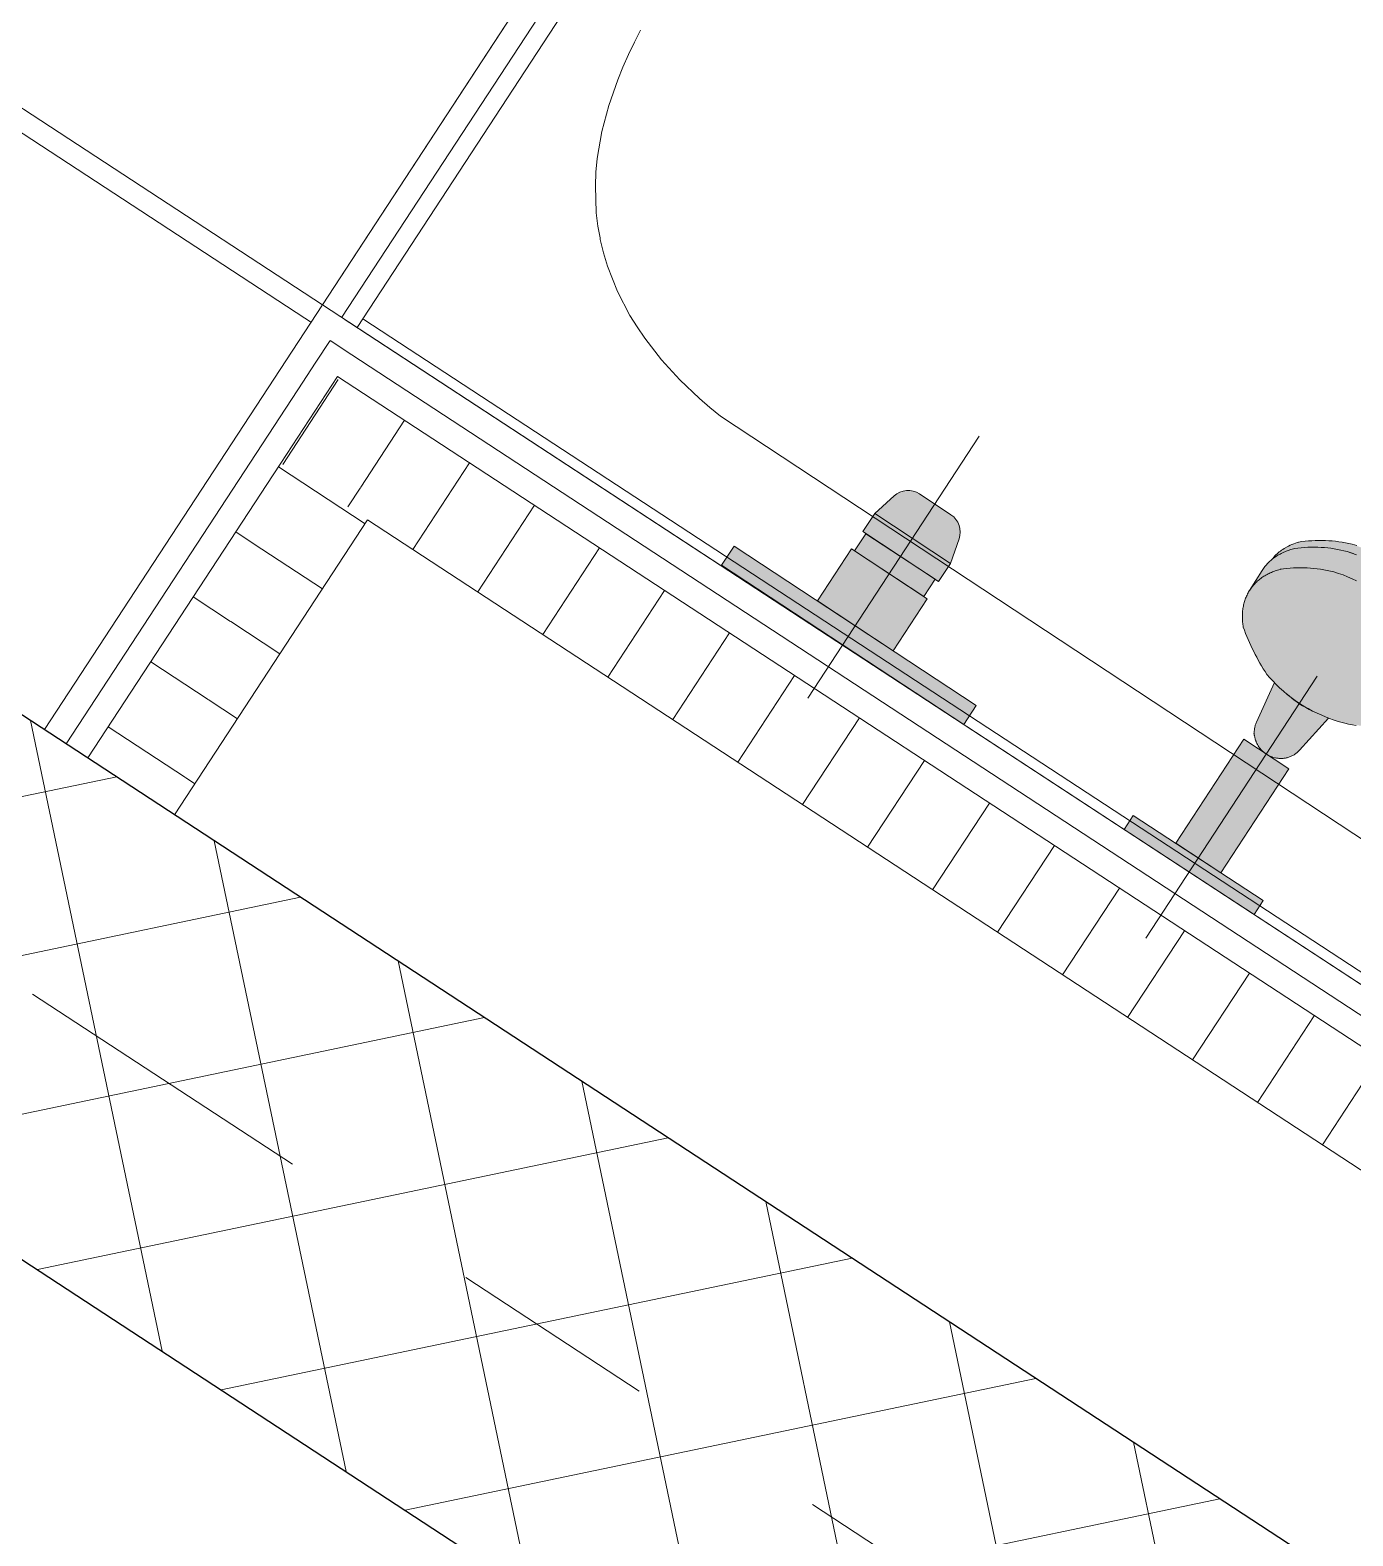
# Model space of a CAD drawing. Header units: metres. Extents: x 2696278.3 to 2696314, y 1245153.2 to 1245192.4.
# Drawn here: x 2696290.465 to 2696291.104, y 1245173.916 to 1245174.643 of the extents above; entities that cross this region are included whole.
import ezdxf

# ---------------------------------------------------------------- set-up
doc = ezdxf.new("R2010")
doc.units = ezdxf.units.M
doc.set_wipeout_variables(frame=1)
for name, pattern in [('000_hbf_Strichpunkt 3_1_1mm Achsen', [0.25, 0.15, -0.05, 0, -0.05]), ('Strichpunkt 3_1_1mm Achsen', [5, 3, -1, 0, -1]), ('Wipeout_Contour', [10000, 0, -10000])]:
    doc.linetypes.add(name, pattern=pattern)
for name, color, linetype in [('0_C22_Innenwandkonstruktion.3D', 7, 'Continuous'), ('0_C22_Innenwandkonstruktion.3D Bauteilschraffuren', 7, 'Continuous'), ('0_C22_Innenwandkonstruktion.3D Schichttrennlinien', 7, 'Continuous'), ('0_E33_Sonnenschutz.3D', 7, 'Continuous'), ('0_G11_Feststehende Trennwand.3D', 7, 'Continuous'), ('0_G11_Feststehende Trennwand.3D Bauteilschraffuren', 7, 'Continuous'), ('0_G20_Bodenbelag.3D', 7, 'Continuous'), ('1_M01_Achsen.V', 7, 'Continuous'), ('1_R01_Raumstempel.V Kontur', 7, 'Continuous')]:
    doc.layers.add(name, color=color, linetype=linetype)
pattern_1 = [(146.8, (2696295.289407, 1245171.756836), (0.02053362, 0.03137866), [])]
pattern_2 = [(56.8, (2696295.289407, 1245171.756836), (-0.03137866, 0.02053362), [])]

msp = doc.modelspace()

# ---------------------------------------------------------------- hatches: boundary and pattern name
at = {"linetype": 'Continuous', "lineweight": 13}
for points in [[(2696290.89473, 1245174.41883), (2696290.90992, 1245174.40882, -0.343514), (2696290.91386, 1245174.39718), (2696290.9097, 1245174.38524), (2696290.87315, 1245174.40933), (2696290.88248, 1245174.41786, -0.343514)], [(2696290.90398, 1245174.37656), (2696290.86743, 1245174.40065), (2696290.87315, 1245174.40933), (2696290.9097, 1245174.38524)], [(2696290.86341, 1245174.39132), (2696290.89681, 1245174.36931), (2696290.90231, 1245174.37766), (2696290.86891, 1245174.39967)], [(2696290.92215, 1245174.31668), (2696290.9161, 1245174.3075), (2696290.79918, 1245174.38454), (2696290.80524, 1245174.39372)], [(2696290.84542, 1245174.36724), (2696290.88197, 1245174.34316), (2696290.89848, 1245174.36821), (2696290.86193, 1245174.39229)], [(2696291.06217, 1245174.29329), (2696291.06018, 1245174.29489), (2696291.05879, 1245174.2965), (2696291.057, 1245174.29998), (2696291.05638, 1245174.3024), (2696291.05647, 1245174.30529), (2696291.05726, 1245174.30832), (2696291.06606, 1245174.32775), (2696291.06244, 1245174.33174), (2696291.05665, 1245174.34173), (2696291.0524, 1245174.35105), (2696291.05097, 1245174.35516), (2696291.05076, 1245174.36243), (2696291.05183, 1245174.36747), (2696291.05337, 1245174.37105), (2696291.06084, 1245174.38291), (2696291.0634, 1245174.3859), (2696291.06587, 1245174.38838), (2696291.07059, 1245174.3926), (2696291.07667, 1245174.39524), (2696291.08196, 1245174.39611), (2696291.09126, 1245174.39631), (2696291.09812, 1245174.39567), (2696291.1036, 1245174.39465), (2696291.11308, 1245174.39108), (2696291.11822, 1245174.38846), (2696291.1245, 1245174.38453), (2696291.13184, 1245174.3787), (2696291.13632, 1245174.37425), (2696291.141, 1245174.3686), (2696291.14404, 1245174.36398), (2696291.14793, 1245174.35568), (2696291.14953, 1245174.34942), (2696291.14977, 1245174.34198), (2696291.14863, 1245174.33672), (2696291.1472, 1245174.33348), (2696291.14591, 1245174.32996), (2696291.13806, 1245174.31791), (2696291.13343, 1245174.31277), (2696291.12901, 1245174.30993), (2696291.12312, 1245174.30773), (2696291.11644, 1245174.30666), (2696291.10851, 1245174.3068), (2696291.09958, 1245174.30831), (2696291.09219, 1245174.31065), (2696291.0776, 1245174.2945), (2696291.07341, 1245174.2919), (2696291.06828, 1245174.29121), (2696291.06293, 1245174.29283)], [(2696291.05632, 1245174.21585), (2696290.99356, 1245174.25692), (2696290.99794, 1245174.26361), (2696291.01844, 1245174.2502), (2696291.05129, 1245174.3004), (2696291.07305, 1245174.28617), (2696291.0402, 1245174.23596), (2696291.0607, 1245174.22255)]]:
    msp.add_hatch(color=255, dxfattribs=at).paths.add_polyline_path(points)
at = {"linetype": 'Continuous', "lineweight": 0}
msp.add_hatch(color=255, dxfattribs=at).paths.add_polyline_path([(2696291.05083, 1245174.36304), (2696291.05091, 1245174.3636), (2696291.051, 1245174.36418), (2696291.05111, 1245174.36474), (2696291.05122, 1245174.36529), (2696291.05136, 1245174.36584), (2696291.0515, 1245174.36639), (2696291.05166, 1245174.36693), (2696291.05183, 1245174.36747), (2696291.05201, 1245174.36801), (2696291.05221, 1245174.36854), (2696291.05242, 1245174.36905), (2696291.05264, 1245174.36956), (2696291.05287, 1245174.37006), (2696291.05311, 1245174.37056), (2696291.05337, 1245174.37105, 0.097309)])

# ---------------------------------------------------------------- linework, layer by layer
at = {"color": 7, "linetype": 'Continuous', "lineweight": 13}
for p, q in [((2696291.06843, 1245174.39083), (2696291.06788, 1245174.39037)), ((2696291.06898, 1245174.39127), (2696291.06843, 1245174.39083)), ((2696291.06955, 1245174.39169), (2696291.06898, 1245174.39127)), ((2696291.07013, 1245174.39209), (2696291.06955, 1245174.39169)), ((2696291.07057, 1245174.39068), (2696291.07, 1245174.39042)), ((2696291.07073, 1245174.39247), (2696291.07013, 1245174.39209)), ((2696291.07116, 1245174.39093), (2696291.07057, 1245174.39068)), ((2696291.07217, 1245174.39331), (2696291.07073, 1245174.39247)), ((2696291.07173, 1245174.39117), (2696291.07116, 1245174.39093)), ((2696291.07231, 1245174.39139), (2696291.07173, 1245174.39117)), ((2696291.07296, 1245174.39372), (2696291.07217, 1245174.39331)), ((2696291.0729, 1245174.39159), (2696291.07231, 1245174.39139)), ((2696291.07349, 1245174.39179), (2696291.0729, 1245174.39159)), ((2696291.07377, 1245174.3941), (2696291.07296, 1245174.39372)), ((2696291.07408, 1245174.39198), (2696291.07349, 1245174.39179)), ((2696291.07458, 1245174.39446), (2696291.07377, 1245174.3941)), ((2696291.07468, 1245174.39215), (2696291.07408, 1245174.39198)), ((2696291.07541, 1245174.39479), (2696291.07458, 1245174.39446)), ((2696291.07528, 1245174.39231), (2696291.07468, 1245174.39215)), ((2696291.07588, 1245174.39246), (2696291.07528, 1245174.39231)), ((2696291.07625, 1245174.3951), (2696291.07541, 1245174.39479)), ((2696291.07709, 1245174.39537), (2696291.07625, 1245174.3951)), ((2696291.07795, 1245174.39563), (2696291.07709, 1245174.39537)), ((2696291.10122, 1245174.39101), (2696291.10345, 1245174.39029)), ((2696291.10123, 1245174.39102), (2696291.10266, 1245174.39058)), ((2696291.1036, 1245174.39465), (2696291.10593, 1245174.39391)), ((2696291.06152, 1245174.38383), (2696291.06117, 1245174.38338)), ((2696291.06187, 1245174.38426), (2696291.06152, 1245174.38383)), ((2696291.06223, 1245174.38467), (2696291.06187, 1245174.38426)), ((2696291.06259, 1245174.38508), (2696291.06223, 1245174.38467)), ((2696291.06297, 1245174.38548), (2696291.06259, 1245174.38508)), ((2696291.0634, 1245174.3859), (2696291.06297, 1245174.38548)), ((2696291.06384, 1245174.38632), (2696291.0634, 1245174.3859)), ((2696291.06429, 1245174.38672), (2696291.06384, 1245174.38632)), ((2696291.06475, 1245174.38711), (2696291.06429, 1245174.38672)), ((2696291.06522, 1245174.38749), (2696291.06475, 1245174.38711)), ((2696291.06541, 1245174.38784), (2696291.06497, 1245174.38729)), ((2696291.0657, 1245174.38786), (2696291.06522, 1245174.38749)), ((2696291.06587, 1245174.38838), (2696291.06541, 1245174.38784)), ((2696291.06619, 1245174.38821), (2696291.0657, 1245174.38786)), ((2696291.06635, 1245174.3889), (2696291.06587, 1245174.38838)), ((2696291.06669, 1245174.38856), (2696291.06619, 1245174.38821)), ((2696291.06685, 1245174.38941), (2696291.06635, 1245174.3889)), ((2696291.06722, 1245174.3889), (2696291.06669, 1245174.38856)), ((2696291.06736, 1245174.3899), (2696291.06685, 1245174.38941)), ((2696291.06776, 1245174.38923), (2696291.06722, 1245174.3889)), ((2696291.06788, 1245174.39037), (2696291.06736, 1245174.3899)), ((2696291.06831, 1245174.38955), (2696291.06776, 1245174.38923)), ((2696291.06887, 1245174.38985), (2696291.06831, 1245174.38955)), ((2696291.06943, 1245174.39014), (2696291.06887, 1245174.38985)), ((2696291.07, 1245174.39042), (2696291.06943, 1245174.39014)), ((2696291.10266, 1245174.39058), (2696291.10409, 1245174.3901)), ((2696291.10345, 1245174.39029), (2696291.10566, 1245174.3895)), ((2696291.0602, 1245174.38196), (2696291.05406, 1245174.37222)), ((2696291.0574, 1245174.37629), (2696291.057, 1245174.3759)), ((2696291.05782, 1245174.37668), (2696291.0574, 1245174.37629)), ((2696291.05824, 1245174.37705), (2696291.05782, 1245174.37668)), ((2696291.05868, 1245174.37741), (2696291.05824, 1245174.37705)), ((2696291.05912, 1245174.37777), (2696291.05868, 1245174.37741)), ((2696291.05957, 1245174.37811), (2696291.05912, 1245174.37777)), ((2696291.06003, 1245174.37844), (2696291.05957, 1245174.37811)), ((2696291.06049, 1245174.37876), (2696291.06003, 1245174.37844)), ((2696291.06051, 1245174.38244), (2696291.0602, 1245174.38196)), ((2696291.06099, 1245174.37908), (2696291.06049, 1245174.37876)), ((2696291.06084, 1245174.38291), (2696291.06051, 1245174.38244)), ((2696291.06117, 1245174.38338), (2696291.06084, 1245174.38291)), ((2696291.06149, 1245174.37939), (2696291.06099, 1245174.37908)), ((2696291.062, 1245174.37969), (2696291.06149, 1245174.37939)), ((2696291.06252, 1245174.37998), (2696291.062, 1245174.37969)), ((2696291.06304, 1245174.38025), (2696291.06252, 1245174.37998)), ((2696291.06357, 1245174.38051), (2696291.06304, 1245174.38025)), ((2696291.0641, 1245174.38076), (2696291.06357, 1245174.38051)), ((2696291.06464, 1245174.381), (2696291.0641, 1245174.38076)), ((2696291.06523, 1245174.38125), (2696291.06464, 1245174.381)), ((2696291.06581, 1245174.38148), (2696291.06523, 1245174.38125)), ((2696291.06641, 1245174.3817), (2696291.06581, 1245174.38148)), ((2696291.067, 1245174.3819), (2696291.06641, 1245174.3817)), ((2696291.0676, 1245174.3821), (2696291.067, 1245174.3819)), ((2696291.06821, 1245174.38228), (2696291.0676, 1245174.3821)), ((2696291.06882, 1245174.38245), (2696291.06821, 1245174.38228)), ((2696291.06943, 1245174.38261), (2696291.06882, 1245174.38245)), ((2696291.09706, 1245174.38052), (2696291.09483, 1245174.38124)), ((2696291.09927, 1245174.37973), (2696291.09706, 1245174.38052)), ((2696291.10145, 1245174.37888), (2696291.09927, 1245174.37973)), ((2696291.10361, 1245174.37795), (2696291.10145, 1245174.37888)), ((2696291.10573, 1245174.37695), (2696291.10361, 1245174.37795)), ((2696291.05242, 1245174.36905), (2696291.05221, 1245174.36854)), ((2696291.05264, 1245174.36956), (2696291.05242, 1245174.36905)), ((2696291.05287, 1245174.37006), (2696291.05264, 1245174.36956)), ((2696291.05311, 1245174.37056), (2696291.05287, 1245174.37006)), ((2696291.05337, 1245174.37105), (2696291.05311, 1245174.37056)), ((2696291.05364, 1245174.37153), (2696291.05337, 1245174.37105)), ((2696291.05392, 1245174.372), (2696291.05364, 1245174.37153)), ((2696291.05422, 1245174.37247), (2696291.05392, 1245174.372)), ((2696291.05453, 1245174.37293), (2696291.05422, 1245174.37247)), ((2696291.05485, 1245174.37338), (2696291.05453, 1245174.37293)), ((2696291.05518, 1245174.37382), (2696291.05485, 1245174.37338)), ((2696291.05552, 1245174.37425), (2696291.05518, 1245174.37382)), ((2696291.05587, 1245174.37468), (2696291.05552, 1245174.37425)), ((2696291.05624, 1245174.37509), (2696291.05587, 1245174.37468)), ((2696291.05661, 1245174.3755), (2696291.05624, 1245174.37509)), ((2696291.057, 1245174.3759), (2696291.05661, 1245174.3755)), ((2696291.05071, 1245174.36184), (2696291.05067, 1245174.36125)), ((2696291.05076, 1245174.36243), (2696291.05071, 1245174.36184)), ((2696291.05083, 1245174.36301), (2696291.05076, 1245174.36243)), ((2696291.05091, 1245174.3636), (2696291.05083, 1245174.36301)), ((2696291.051, 1245174.36418), (2696291.05091, 1245174.3636)), ((2696291.05111, 1245174.36474), (2696291.051, 1245174.36418)), ((2696291.05122, 1245174.36529), (2696291.05111, 1245174.36474)), ((2696291.05136, 1245174.36584), (2696291.05122, 1245174.36529)), ((2696291.0515, 1245174.36639), (2696291.05136, 1245174.36584)), ((2696291.05166, 1245174.36693), (2696291.0515, 1245174.36639)), ((2696291.05183, 1245174.36747), (2696291.05166, 1245174.36693)), ((2696291.05201, 1245174.36801), (2696291.05183, 1245174.36747)), ((2696291.05221, 1245174.36854), (2696291.05201, 1245174.36801)), ((2696291.05064, 1245174.36066), (2696291.05063, 1245174.36006)), ((2696291.05063, 1245174.36006), (2696291.05063, 1245174.35947)), ((2696291.05063, 1245174.35947), (2696291.05064, 1245174.35886)), ((2696291.05067, 1245174.36125), (2696291.05064, 1245174.36066)), ((2696291.05064, 1245174.35886), (2696291.05066, 1245174.35824)), ((2696291.05066, 1245174.35824), (2696291.0507, 1245174.35762)), ((2696291.0507, 1245174.35762), (2696291.05075, 1245174.357)), ((2696291.05075, 1245174.357), (2696291.05081, 1245174.35639)), ((2696291.05081, 1245174.35639), (2696291.05089, 1245174.35578)), ((2696291.05089, 1245174.35578), (2696291.05097, 1245174.35516)), ((2696291.05097, 1245174.35516), (2696291.05107, 1245174.35455)), ((2696291.06606, 1245174.32775), (2696291.05742, 1245174.30868)), ((2696291.0639, 1245174.33006), (2696291.06244, 1245174.33174)), ((2696291.06541, 1245174.32842), (2696291.0639, 1245174.33006)), ((2696291.06698, 1245174.32683), (2696291.06541, 1245174.32842)), ((2696291.0686, 1245174.32529), (2696291.06698, 1245174.32683)), ((2696291.07041, 1245174.32365), (2696291.0686, 1245174.32529)), ((2696291.07227, 1245174.32206), (2696291.07041, 1245174.32365)), ((2696291.0722, 1245174.32213), (2696291.07333, 1245174.32116)), ((2696291.07418, 1245174.32054), (2696291.07227, 1245174.32206)), ((2696291.07333, 1245174.32116), (2696291.07448, 1245174.32022)), ((2696291.07613, 1245174.31908), (2696291.07418, 1245174.32054)), ((2696291.07448, 1245174.32022), (2696291.07566, 1245174.31932)), ((2696291.07566, 1245174.31932), (2696291.07686, 1245174.31845)), ((2696291.07814, 1245174.31769), (2696291.07613, 1245174.31908)), ((2696291.07686, 1245174.31845), (2696291.07809, 1245174.31761)), ((2696291.07809, 1245174.31761), (2696291.07966, 1245174.31663)), ((2696291.08022, 1245174.31641), (2696291.07814, 1245174.31769)), ((2696291.07966, 1245174.31663), (2696291.08126, 1245174.31571)), ((2696291.08234, 1245174.3152), (2696291.08022, 1245174.31641)), ((2696291.08126, 1245174.31571), (2696291.08289, 1245174.31484)), ((2696291.0845, 1245174.31406), (2696291.08234, 1245174.3152)), ((2696291.08289, 1245174.31484), (2696291.08456, 1245174.31403)), ((2696291.0867, 1245174.31299), (2696291.0845, 1245174.31406)), ((2696291.08893, 1245174.31199), (2696291.0867, 1245174.31299)), ((2696291.09076, 1245174.31122), (2696291.08893, 1245174.31199)), ((2696291.09261, 1245174.31049), (2696291.09076, 1245174.31122)), ((2696291.05623, 1245174.30334), (2696291.05627, 1245174.30373)), ((2696291.05627, 1245174.30373), (2696291.05633, 1245174.30412)), ((2696291.05633, 1245174.30412), (2696291.05639, 1245174.30451)), ((2696291.05639, 1245174.30451), (2696291.05642, 1245174.3049)), ((2696291.05642, 1245174.3049), (2696291.05647, 1245174.30529)), ((2696291.05647, 1245174.30529), (2696291.05652, 1245174.30568)), ((2696291.05652, 1245174.30568), (2696291.05659, 1245174.30607)), ((2696291.05659, 1245174.30607), (2696291.05667, 1245174.30645)), ((2696291.05667, 1245174.30645), (2696291.05676, 1245174.30683)), ((2696291.05676, 1245174.30683), (2696291.05687, 1245174.30721)), ((2696291.05687, 1245174.30721), (2696291.05699, 1245174.30758)), ((2696291.05699, 1245174.30758), (2696291.05712, 1245174.30795)), ((2696291.05712, 1245174.30795), (2696291.05726, 1245174.30832)), ((2696291.05726, 1245174.30832), (2696291.05742, 1245174.30868)), ((2696291.05742, 1245174.30868), (2696291.05754, 1245174.30893)), ((2696291.05754, 1245174.30893), (2696291.05767, 1245174.30919)), ((2696291.07818, 1245174.29509), (2696291.09219, 1245174.31065)), ((2696291.09448, 1245174.30982), (2696291.09261, 1245174.31049)), ((2696291.09636, 1245174.30921), (2696291.09448, 1245174.30982)), ((2696291.0982, 1245174.30867), (2696291.09636, 1245174.30921)), ((2696291.10005, 1245174.30819), (2696291.0982, 1245174.30867)), ((2696291.10191, 1245174.30777), (2696291.10005, 1245174.30819)), ((2696291.10378, 1245174.30741), (2696291.10191, 1245174.30777)), ((2696291.10552, 1245174.30713), (2696291.10378, 1245174.30741)), ((2696291.05129, 1245174.3004), (2696291.07305, 1245174.28617)), ((2696291.05624, 1245174.30318), (2696291.05623, 1245174.30334)), ((2696291.05626, 1245174.30302), (2696291.05624, 1245174.30318)), ((2696291.05628, 1245174.30286), (2696291.05626, 1245174.30302)), ((2696291.05631, 1245174.30271), (2696291.05628, 1245174.30286)), ((2696291.05634, 1245174.30255), (2696291.05631, 1245174.30271)), ((2696291.05638, 1245174.3024), (2696291.05634, 1245174.30255)), ((2696291.05642, 1245174.30224), (2696291.05638, 1245174.3024)), ((2696291.05647, 1245174.30209), (2696291.05642, 1245174.30224)), ((2696291.05652, 1245174.30194), (2696291.05647, 1245174.30209)), ((2696291.05659, 1245174.30154), (2696291.05652, 1245174.30194)), ((2696291.05667, 1245174.30115), (2696291.05659, 1245174.30154)), ((2696291.05677, 1245174.30076), (2696291.05667, 1245174.30115)), ((2696291.05687, 1245174.30037), (2696291.05677, 1245174.30076)), ((2696291.057, 1245174.29998), (2696291.05687, 1245174.30037)), ((2696291.05707, 1245174.29976), (2696291.057, 1245174.29998)), ((2696291.05715, 1245174.29953), (2696291.05707, 1245174.29976)), ((2696291.05723, 1245174.29932), (2696291.05715, 1245174.29953)), ((2696291.05733, 1245174.2991), (2696291.05723, 1245174.29932)), ((2696291.0575, 1245174.29871), (2696291.05733, 1245174.2991)), ((2696291.05768, 1245174.29832), (2696291.0575, 1245174.29871)), ((2696291.05788, 1245174.29794), (2696291.05768, 1245174.29832)), ((2696291.05809, 1245174.29757), (2696291.05788, 1245174.29794)), ((2696291.05831, 1245174.29721), (2696291.05809, 1245174.29757)), ((2696291.05854, 1245174.29685), (2696291.05831, 1245174.29721)), ((2696291.05879, 1245174.2965), (2696291.05854, 1245174.29685)), ((2696291.05904, 1245174.29616), (2696291.05879, 1245174.2965)), ((2696291.05931, 1245174.29583), (2696291.05904, 1245174.29616)), ((2696291.05959, 1245174.29551), (2696291.05931, 1245174.29583)), ((2696291.05988, 1245174.29519), (2696291.05959, 1245174.29551)), ((2696291.06018, 1245174.29489), (2696291.05988, 1245174.29519)), ((2696291.06049, 1245174.29459), (2696291.06018, 1245174.29489)), ((2696291.06081, 1245174.29431), (2696291.06049, 1245174.29459)), ((2696291.06114, 1245174.29404), (2696291.06081, 1245174.29431)), ((2696291.06147, 1245174.29378), (2696291.06114, 1245174.29404)), ((2696291.06182, 1245174.29353), (2696291.06147, 1245174.29378)), ((2696291.06217, 1245174.29329), (2696291.06182, 1245174.29353)), ((2696291.06255, 1245174.29305), (2696291.06217, 1245174.29329)), ((2696291.06293, 1245174.29283), (2696291.06255, 1245174.29305)), ((2696291.06331, 1245174.29261), (2696291.06293, 1245174.29283)), ((2696291.06371, 1245174.29242), (2696291.06331, 1245174.29261)), ((2696291.06411, 1245174.29223), (2696291.06371, 1245174.29242)), ((2696291.06452, 1245174.29207), (2696291.06411, 1245174.29223)), ((2696291.06493, 1245174.29191), (2696291.06452, 1245174.29207)), ((2696291.06535, 1245174.29177), (2696291.06493, 1245174.29191)), ((2696291.06577, 1245174.29165), (2696291.06535, 1245174.29177)), ((2696291.0662, 1245174.29153), (2696291.06577, 1245174.29165)), ((2696291.06661, 1245174.29144), (2696291.0662, 1245174.29153)), ((2696291.06703, 1245174.29136), (2696291.06661, 1245174.29144)), ((2696291.06744, 1245174.2913), (2696291.06703, 1245174.29136)), ((2696291.06786, 1245174.29125), (2696291.06744, 1245174.2913)), ((2696291.06828, 1245174.29121), (2696291.06786, 1245174.29125)), ((2696291.06828, 1245174.29121), (2696291.0688, 1245174.29118)), ((2696291.0688, 1245174.29118), (2696291.06932, 1245174.29118)), ((2696291.06932, 1245174.29118), (2696291.06983, 1245174.29118)), ((2696291.06983, 1245174.29118), (2696291.07024, 1245174.29121)), ((2696291.07024, 1245174.29121), (2696291.07064, 1245174.29125)), ((2696291.07064, 1245174.29125), (2696291.07104, 1245174.2913)), ((2696291.07104, 1245174.2913), (2696291.07144, 1245174.29137)), ((2696291.07144, 1245174.29137), (2696291.07184, 1245174.29145)), ((2696291.07184, 1245174.29145), (2696291.07223, 1245174.29154)), ((2696291.07223, 1245174.29154), (2696291.07263, 1245174.29164)), ((2696291.07263, 1245174.29164), (2696291.07302, 1245174.29176)), ((2696291.07302, 1245174.29176), (2696291.07341, 1245174.2919)), ((2696291.07341, 1245174.2919), (2696291.0738, 1245174.29204)), ((2696291.0738, 1245174.29204), (2696291.07418, 1245174.29221)), ((2696291.07418, 1245174.29221), (2696291.07456, 1245174.29238)), ((2696291.07456, 1245174.29238), (2696291.07493, 1245174.29257)), ((2696291.07493, 1245174.29257), (2696291.07529, 1245174.29277)), ((2696291.07529, 1245174.29277), (2696291.07564, 1245174.29298)), ((2696291.07564, 1245174.29298), (2696291.07599, 1245174.2932)), ((2696291.07599, 1245174.2932), (2696291.07633, 1245174.29344)), ((2696291.07633, 1245174.29344), (2696291.07666, 1245174.29369)), ((2696291.07666, 1245174.29369), (2696291.07699, 1245174.29395)), ((2696291.07699, 1245174.29395), (2696291.0773, 1245174.29422)), ((2696291.0773, 1245174.29422), (2696291.0776, 1245174.2945)), ((2696291.0776, 1245174.2945), (2696291.0779, 1245174.29479)), ((2696291.0779, 1245174.29479), (2696291.07818, 1245174.29509))]:
    msp.add_line(p, q, dxfattribs=at)
at = {"layer": '0_E33_Sonnenschutz.3D', "color": 7, "linetype": 'Continuous', "lineweight": 13}
for p, q in [((2696290.61472, 1245174.52264), (2696291.53462, 1245175.92839)), ((2696290.75708, 1245174.63687), (2696290.76012, 1245174.64273)), ((2696290.76011, 1245174.64274), (2696290.7601, 1245174.64274)), ((2696290.76012, 1245174.64273), (2696290.76011, 1245174.64274)), ((2696290.75152, 1245174.62488), (2696290.75421, 1245174.63092)), ((2696290.75421, 1245174.63092), (2696290.75708, 1245174.63687)), ((2696290.74904, 1245174.61879), (2696290.75152, 1245174.62488)), ((2696290.74474, 1245174.60641), (2696290.74904, 1245174.61879)), ((2696290.74142, 1245174.59377), (2696290.74474, 1245174.60641)), ((2696290.7392, 1245174.58082), (2696290.74142, 1245174.59377)), ((2696290.73855, 1245174.57422), (2696290.7392, 1245174.58082)), ((2696290.73825, 1245174.56764), (2696290.73855, 1245174.57422)), ((2696290.73871, 1245174.55457), (2696290.73825, 1245174.56764)), ((2696290.73949, 1245174.54807), (2696290.73871, 1245174.55457)), ((2696290.74002, 1245174.54483), (2696290.73949, 1245174.54807)), ((2696290.74033, 1245174.54322), (2696290.74002, 1245174.54483)), ((2696290.74049, 1245174.54241), (2696290.74033, 1245174.54322)), ((2696290.74065, 1245174.54161), (2696290.74049, 1245174.54241)), ((2696290.74218, 1245174.53517), (2696290.74065, 1245174.54161)), ((2696290.74407, 1245174.52883), (2696290.74218, 1245174.53517)), ((2696290.74887, 1245174.51664), (2696290.74407, 1245174.52883)), ((2696290.75493, 1245174.50504), (2696290.74887, 1245174.51664)), ((2696290.75839, 1245174.49944), (2696290.75493, 1245174.50504)), ((2696290.76213, 1245174.49399), (2696290.75839, 1245174.49944)), ((2696290.77024, 1245174.48363), (2696290.76213, 1245174.49399)), ((2696290.77909, 1245174.47396), (2696290.77024, 1245174.48363)), ((2696290.78859, 1245174.4649), (2696290.77909, 1245174.47396)), ((2696290.79355, 1245174.46058), (2696290.78859, 1245174.4649)), ((2696290.79865, 1245174.45639), (2696290.79355, 1245174.46058)), ((2696290.79864, 1245174.45637), (2696290.79865, 1245174.45638)), ((2696290.79865, 1245174.45639), (2696291.31592, 1245174.11526)), ((2696290.79865, 1245174.45638), (2696290.79865, 1245174.45638))]:
    msp.add_line(p, q, dxfattribs=at)
at = {"layer": '0_G20_Bodenbelag.3D', "color": 255, "linetype": 'Wipeout_Contour', "lineweight": 18, "flags": 128}
msp.add_lwpolyline([(2696289.50531, 1245177.27427), (2696288.56904, 1245175.84348), (2696291.45169, 1245173.95713), (2696292.38797, 1245175.38791), (2696290.37555, 1245176.7048), (2696289.58899, 1245177.21951)], close=True, dxfattribs=at)
at = {"layer": '1_R01_Raumstempel.V Kontur', "color": 21, "linetype": 'Continuous', "lineweight": 0, "true_color": 0xffa8a8, "flags": 128}
msp.add_lwpolyline([(2696289.50523, 1245177.27414), (2696288.5635, 1245175.83503), (2696291.44616, 1245173.94868), (2696292.38796, 1245175.38791), (2696290.18228, 1245176.83127), (2696290.18219, 1245176.83114)], close=True, dxfattribs=at)

# ---------------------------------------------------------------- next in the draw order: wipeouts: each hides what was drawn before it
at = {"color": 254, "linetype": 'Wipeout_Contour', "lineweight": 0, "ltscale": 15.810037}
msp.add_wipeout([(2696290.49327, 1245174.29139), (2696290.5351, 1245174.26401), (2696290.5827, 1245174.42806)], dxfattribs=at).dxf.layer = '0_C22_Innenwandkonstruktion.3D Bauteilschraffuren'

# ---------------------------------------------------------------- next in the draw order: hatches: boundary and pattern name
at = {"layer": '0_C22_Innenwandkonstruktion.3D Bauteilschraffuren', "linetype": 'Continuous', "lineweight": 0, "true_color": 0x000000}
h = msp.add_hatch(dxfattribs=at)
h.set_pattern_fill('DÄMMSTOFF__ALLGEMEIN_VER_31', color=18, angle=-33.2, style=0, pattern_type=2)
h.set_pattern_definition(pattern_1)
h.paths.add_polyline_path([(2696290.49327, 1245174.29139), (2696290.5351, 1245174.26401), (2696290.5827, 1245174.42806)])

# ---------------------------------------------------------------- next in the draw order: wipeouts: each hides what was drawn before it
at = {"color": 254, "linetype": 'Wipeout_Contour', "lineweight": 0, "ltscale": 21.785125}
msp.add_wipeout([(2696290.48281, 1245174.29823), (2696290.49327, 1245174.29139), (2696290.5827, 1245174.42806), (2696290.5946, 1245174.46907)], dxfattribs=at).dxf.layer = '0_C22_Innenwandkonstruktion.3D Bauteilschraffuren'

# ---------------------------------------------------------------- next in the draw order: wipeouts: each hides what was drawn before it
at = {"color": 254, "linetype": 'Wipeout_Contour', "lineweight": 0, "ltscale": 21.828798}
msp.add_wipeout([(2696290.47235, 1245174.30508), (2696290.48281, 1245174.29823), (2696290.5946, 1245174.46907), (2696290.6065, 1245174.51008)], dxfattribs=at).dxf.layer = '0_C22_Innenwandkonstruktion.3D Bauteilschraffuren'

# ---------------------------------------------------------------- next in the draw order: linework, layer by layer
at = {"layer": '0_C22_Innenwandkonstruktion.3D', "color": 7, "linetype": 'Continuous', "lineweight": 13, "flags": 128}
for points in [[(2696288.43483, 1245175.63839), (2696290.47235, 1245174.30508)], [(2696290.48281, 1245174.29823), (2696290.47235, 1245174.30508)], [(2696290.49327, 1245174.29139), (2696290.48281, 1245174.29823)]]:
    msp.add_lwpolyline(points, dxfattribs=at)

# ---------------------------------------------------------------- next in the draw order: wipeouts: each hides what was drawn before it
at = {"color": 254, "linetype": 'Wipeout_Contour', "lineweight": 0, "ltscale": 16.808171}
msp.add_wipeout([(2696290.60291, 1245174.49761), (2696290.59465, 1245174.46914), (2696290.61017, 1245174.49286)], dxfattribs=at).dxf.layer = '0_C22_Innenwandkonstruktion.3D Bauteilschraffuren'

# ---------------------------------------------------------------- next in the draw order: wipeouts: each hides what was drawn before it
at = {"color": 254, "linetype": 'Wipeout_Contour', "lineweight": 0, "ltscale": 16.178271}
msp.add_wipeout([(2696290.60656, 1245174.51017), (2696290.60291, 1245174.49761), (2696290.61017, 1245174.49286)], dxfattribs=at).dxf.layer = '0_C22_Innenwandkonstruktion.3D Bauteilschraffuren'
at = {"color": 254, "linetype": 'Wipeout_Contour', "lineweight": 0, "ltscale": 21.690524}
msp.add_wipeout([(2696290.60333, 1245174.4824), (2696290.59465, 1245174.46914), (2696290.58274, 1245174.42811), (2696290.61379, 1245174.47556)], dxfattribs=at).dxf.layer = '0_C22_Innenwandkonstruktion.3D Bauteilschraffuren'

# ---------------------------------------------------------------- next in the draw order: linework, layer by layer
at = {"layer": '0_C22_Innenwandkonstruktion.3D', "color": 7, "linetype": 'Continuous', "lineweight": 13, "flags": 128}
msp.add_lwpolyline([(2696290.6065, 1245174.51008), (2696288.56898, 1245175.8434)], dxfattribs=at)
at = {"layer": '0_C22_Innenwandkonstruktion.3D Schichttrennlinien', "color": 7, "linetype": 'Continuous', "lineweight": 5}
for p, q in [((2696290.61017, 1245174.49286), (2696290.60333, 1245174.4824)), ((2696290.60333, 1245174.4824), (2696290.59465, 1245174.46914))]:
    msp.add_line(p, q, dxfattribs=at)
at = {"layer": '0_E33_Sonnenschutz.3D', "color": 7, "linetype": 'Continuous', "lineweight": 13}
msp.add_ellipse((2696290.62309, 1245174.51716), major_axis=(0.00838, -0.00548), ratio=0.999588, start_param=3.141593, end_param=4.712389, dxfattribs=at)

# ---------------------------------------------------------------- next in the draw order: wipeouts: each hides what was drawn before it
at = {"color": 254, "linetype": 'Wipeout_Contour', "lineweight": 0, "ltscale": 21.568426}
msp.add_wipeout([(2696290.58641, 1245174.43372), (2696290.58274, 1245174.42811), (2696290.5351, 1245174.26401), (2696290.62825, 1245174.40634)], dxfattribs=at).dxf.layer = '0_C22_Innenwandkonstruktion.3D Bauteilschraffuren'

# ---------------------------------------------------------------- next in the draw order: hatches: boundary and pattern name
at = {"layer": '0_C22_Innenwandkonstruktion.3D Bauteilschraffuren', "linetype": 'Continuous', "lineweight": 0, "true_color": 0x000000}
h = msp.add_hatch(dxfattribs=at)
h.set_pattern_fill('DÄMMSTOFF__ALLGEMEIN_VER_31', color=18, angle=-33.2, style=0, pattern_type=2)
h.set_pattern_definition(pattern_1)
h.paths.add_polyline_path([(2696290.58641, 1245174.43372), (2696290.58274, 1245174.42811), (2696290.5351, 1245174.26401), (2696290.62825, 1245174.40634)])

# ---------------------------------------------------------------- next in the draw order: linework, layer by layer
at = {"layer": '0_C22_Innenwandkonstruktion.3D', "color": 7, "linetype": 'Continuous', "lineweight": 13}
msp.add_line((2696290.47235, 1245174.30508), (2696290.6065, 1245174.51008), dxfattribs=at)
msp.add_line((2696290.47235, 1245174.30508), (2696290.6065, 1245174.51008), dxfattribs=at)
at = {"layer": '0_C22_Innenwandkonstruktion.3D', "color": 7, "linetype": 'Continuous', "lineweight": 13, "flags": 128}
msp.add_lwpolyline([(2696290.60656, 1245174.51017), (2696291.45169, 1245173.95713), (2696292.38797, 1245175.38791), (2696291.54283, 1245175.94095)], close=True, dxfattribs=at)
for points in [[(2696290.5351, 1245174.26401), (2696290.62825, 1245174.40634)], [(2696290.5351, 1245174.26401), (2696290.49327, 1245174.29139)]]:
    msp.add_lwpolyline(points, dxfattribs=at)
at = {"layer": '0_C22_Innenwandkonstruktion.3D Schichttrennlinien', "color": 7, "linetype": 'Continuous', "lineweight": 5}
for p, q in [((2696290.61379, 1245174.47556), (2696290.58641, 1245174.43372)), ((2696290.48281, 1245174.29823), (2696290.5946, 1245174.46907)), ((2696290.49327, 1245174.29139), (2696290.5827, 1245174.42806)), ((2696290.58641, 1245174.43372), (2696290.58274, 1245174.42811))]:
    msp.add_line(p, q, dxfattribs=at)
at = {"layer": '0_E33_Sonnenschutz.3D', "color": 7, "linetype": 'Continuous', "lineweight": 13}
msp.add_line((2696291.43763, 1245173.97218), (2696290.61761, 1245174.50879), dxfattribs=at)

# ---------------------------------------------------------------- next in the draw order: wipeouts: each hides what was drawn before it
at = {"color": 254, "linetype": 'Wipeout_Contour', "lineweight": 0, "ltscale": 18.735517}
msp.add_wipeout([(2696290.34706, 1245171.11852), (2696293.1013, 1245175.32745), (2696292.89211, 1245175.46434), (2696290.13786, 1245171.25541)], dxfattribs=at).dxf.layer = '0_C22_Innenwandkonstruktion.3D Bauteilschraffuren'

# ---------------------------------------------------------------- next in the draw order: wipeouts: each hides what was drawn before it
at = {"color": 254, "linetype": 'Wipeout_Contour', "lineweight": 0, "ltscale": 23.957516}
msp.add_wipeout([(2696291.63545, 1245173.54396), (2696288.43483, 1245175.63839), (2696288.31436, 1245175.4543), (2696291.51499, 1245173.35988)], dxfattribs=at).dxf.layer = '0_C22_Innenwandkonstruktion.3D Bauteilschraffuren'

# ---------------------------------------------------------------- next in the draw order: hatches: boundary and pattern name
at = {"layer": '0_C22_Innenwandkonstruktion.3D Bauteilschraffuren', "linetype": 'Continuous', "lineweight": 0, "true_color": 0x000000}
h = msp.add_hatch(dxfattribs=at)
h.set_pattern_fill('BETON_0001', color=18, angle=-33.2, style=0, pattern_type=2)
h.set_pattern_definition([(191.8, (2696295.28941, 1245171.756836), (-0.0153372, 0.07341505), []), (281.8, (2696295.28941, 1245171.756836), (0.07341505, 0.0153372), [])])
h.paths.add_polyline_path([(2696291.63545, 1245173.54396), (2696288.43483, 1245175.63839), (2696288.31436, 1245175.4543), (2696291.51499, 1245173.35988)])

# ---------------------------------------------------------------- next in the draw order: linework, layer by layer
at = {"layer": '0_C22_Innenwandkonstruktion.3D', "color": 7, "linetype": 'Continuous', "lineweight": 25, "flags": 128}
for points in [[(2696291.63545, 1245173.54396), (2696288.43483, 1245175.63839)], [(2696288.31436, 1245175.4543), (2696291.51499, 1245173.35988)]]:
    msp.add_lwpolyline(points, dxfattribs=at)

# ---------------------------------------------------------------- next in the draw order: wipeouts: each hides what was drawn before it
at = {"color": 254, "linetype": 'Wipeout_Contour', "lineweight": 0, "ltscale": 16.178271}
msp.add_wipeout([(2696290.60656, 1245174.51017), (2696290.60291, 1245174.49761), (2696290.61017, 1245174.49286)], dxfattribs=at).dxf.layer = '0_C22_Innenwandkonstruktion.3D Bauteilschraffuren'

# ---------------------------------------------------------------- next in the draw order: wipeouts: each hides what was drawn before it
at = {"color": 254, "linetype": 'Wipeout_Contour', "lineweight": 0, "ltscale": 15.845204}
msp.add_wipeout([(2696290.61017, 1245174.49286), (2696290.60333, 1245174.4824), (2696290.61379, 1245174.47556)], dxfattribs=at).dxf.layer = '0_C22_Innenwandkonstruktion.3D Bauteilschraffuren'

# ---------------------------------------------------------------- next in the draw order: wipeouts: each hides what was drawn before it
at = {"color": 254, "linetype": 'Wipeout_Contour', "lineweight": 0, "ltscale": 16.811974}
msp.add_wipeout([(2696290.61702, 1245174.50332), (2696290.60656, 1245174.51017), (2696290.61017, 1245174.49286)], dxfattribs=at).dxf.layer = '0_C22_Innenwandkonstruktion.3D Bauteilschraffuren'
at = {"color": 254, "linetype": 'Wipeout_Contour', "lineweight": 0, "ltscale": 15.777324}
msp.add_wipeout([(2696290.61379, 1245174.47556), (2696290.58641, 1245174.43372), (2696290.62825, 1245174.40634)], dxfattribs=at).dxf.layer = '0_C22_Innenwandkonstruktion.3D Bauteilschraffuren'

# ---------------------------------------------------------------- next in the draw order: hatches: boundary and pattern name
at = {"layer": '0_C22_Innenwandkonstruktion.3D Bauteilschraffuren', "linetype": 'Continuous', "lineweight": 0, "true_color": 0x000000}
h = msp.add_hatch(dxfattribs=at)
h.set_pattern_fill('DÄMMSTOFF__ALLGEMEIN_VER_31', color=18, angle=-33.2, style=0, pattern_type=2)
h.set_pattern_definition(pattern_2)
h.paths.add_polyline_path([(2696290.61379, 1245174.47556), (2696290.58641, 1245174.43372), (2696290.62825, 1245174.40634)])

# ---------------------------------------------------------------- next in the draw order: wipeouts: each hides what was drawn before it
at = {"color": 254, "linetype": 'Wipeout_Contour', "lineweight": 0, "ltscale": 19.780587}
msp.add_wipeout([(2696290.61702, 1245174.50332), (2696290.61017, 1245174.49286), (2696291.44484, 1245173.94667), (2696291.45169, 1245173.95713)], dxfattribs=at).dxf.layer = '0_C22_Innenwandkonstruktion.3D Bauteilschraffuren'

# ---------------------------------------------------------------- next in the draw order: wipeouts: each hides what was drawn before it
at = {"color": 254, "linetype": 'Wipeout_Contour', "lineweight": 0, "ltscale": 16.775144}
msp.add_wipeout([(2696290.62063, 1245174.48602), (2696290.61017, 1245174.49286), (2696290.61379, 1245174.47556)], dxfattribs=at).dxf.layer = '0_C22_Innenwandkonstruktion.3D Bauteilschraffuren'

# ---------------------------------------------------------------- next in the draw order: wipeouts: each hides what was drawn before it
at = {"color": 254, "linetype": 'Wipeout_Contour', "lineweight": 0, "ltscale": 19.758102}
msp.add_wipeout([(2696290.62063, 1245174.48602), (2696290.61379, 1245174.47556), (2696291.438, 1245173.93621), (2696291.44484, 1245173.94667)], dxfattribs=at).dxf.layer = '0_C22_Innenwandkonstruktion.3D Bauteilschraffuren'

# ---------------------------------------------------------------- next in the draw order: linework, layer by layer
at = {"layer": '0_C22_Innenwandkonstruktion.3D Schichttrennlinien', "color": 7, "linetype": 'Continuous', "lineweight": 5}
for p, q in [((2696290.61017, 1245174.49286), (2696290.60333, 1245174.4824)), ((2696290.62063, 1245174.48602), (2696290.61017, 1245174.49286))]:
    msp.add_line(p, q, dxfattribs=at)

# ---------------------------------------------------------------- next in the draw order: wipeouts: each hides what was drawn before it
at = {"color": 254, "linetype": 'Wipeout_Contour', "lineweight": 0, "ltscale": 16.662284}
msp.add_wipeout([(2696290.65562, 1245174.44818), (2696290.61379, 1245174.47556), (2696290.62825, 1245174.40634)], dxfattribs=at).dxf.layer = '0_C22_Innenwandkonstruktion.3D Bauteilschraffuren'

# ---------------------------------------------------------------- next in the draw order: hatches: boundary and pattern name
at = {"layer": '0_C22_Innenwandkonstruktion.3D Bauteilschraffuren', "linetype": 'Continuous', "lineweight": 0, "true_color": 0x000000}
h = msp.add_hatch(dxfattribs=at)
h.set_pattern_fill('DÄMMSTOFF__ALLGEMEIN_VER_31', color=18, angle=-33.2, style=0, pattern_type=2)
h.set_pattern_definition(pattern_2)
h.paths.add_polyline_path([(2696290.65562, 1245174.44818), (2696290.61379, 1245174.47556), (2696290.62825, 1245174.40634)])

# ---------------------------------------------------------------- next in the draw order: linework, layer by layer
at = {"layer": '0_C22_Innenwandkonstruktion.3D Schichttrennlinien', "color": 7, "linetype": 'Continuous', "lineweight": 5}
msp.add_line((2696290.61379, 1245174.47556), (2696290.58641, 1245174.43372), dxfattribs=at)

# ---------------------------------------------------------------- next in the draw order: wipeouts: each hides what was drawn before it
at = {"color": 254, "linetype": 'Wipeout_Contour', "lineweight": 0, "ltscale": 19.665367}
msp.add_wipeout([(2696290.65562, 1245174.44818), (2696290.62825, 1245174.40634), (2696291.41062, 1245173.89437), (2696291.438, 1245173.93621)], dxfattribs=at).dxf.layer = '0_C22_Innenwandkonstruktion.3D Bauteilschraffuren'

# ---------------------------------------------------------------- next in the draw order: hatches: boundary and pattern name
at = {"layer": '0_C22_Innenwandkonstruktion.3D Bauteilschraffuren', "linetype": 'Continuous', "lineweight": 0, "true_color": 0x000000}
h = msp.add_hatch(dxfattribs=at)
h.set_pattern_fill('DÄMMSTOFF__ALLGEMEIN_VER_31', color=18, angle=-33.2, style=0, pattern_type=2)
h.set_pattern_definition(pattern_2)
h.paths.add_polyline_path([(2696290.65562, 1245174.44818), (2696290.62825, 1245174.40634), (2696291.41062, 1245173.89437), (2696291.438, 1245173.93621)])

# ---------------------------------------------------------------- next in the draw order: linework, layer by layer
at = {"color": 253, "linetype": 'Strichpunkt 3_1_1mm Achsen', "lineweight": 13, "true_color": 0xacacac}
for p, q in [((2696290.92356, 1245174.44671), (2696290.8408, 1245174.32024)), ((2696291.08673, 1245174.33081), (2696291.00397, 1245174.20434))]:
    msp.add_line(p, q, dxfattribs=at)
at = {"color": 7, "linetype": 'Continuous', "lineweight": 13}
for p, q in [((2696290.87315, 1245174.40933), (2696290.88248, 1245174.41786)), ((2696290.89473, 1245174.41883), (2696290.90992, 1245174.40882)), ((2696290.86743, 1245174.40065), (2696290.87315, 1245174.40933)), ((2696290.87315, 1245174.40933), (2696290.9097, 1245174.38524)), ((2696290.9097, 1245174.38524), (2696290.87315, 1245174.40933)), ((2696290.86341, 1245174.39132), (2696290.86891, 1245174.39967)), ((2696290.90398, 1245174.37656), (2696290.86743, 1245174.40065)), ((2696290.86891, 1245174.39967), (2696290.90231, 1245174.37766)), ((2696290.80524, 1245174.39372), (2696290.79918, 1245174.38454)), ((2696290.92215, 1245174.31668), (2696290.80524, 1245174.39372)), ((2696290.86193, 1245174.39229), (2696290.84542, 1245174.36724)), ((2696290.89848, 1245174.36821), (2696290.86193, 1245174.39229)), ((2696290.89681, 1245174.36931), (2696290.86341, 1245174.39132)), ((2696290.91386, 1245174.39718), (2696290.9097, 1245174.38524)), ((2696290.79918, 1245174.38454), (2696290.9161, 1245174.3075)), ((2696290.9097, 1245174.38524), (2696290.90398, 1245174.37656)), ((2696290.90231, 1245174.37766), (2696290.89681, 1245174.36931)), ((2696290.84542, 1245174.36724), (2696290.88197, 1245174.34316)), ((2696290.88197, 1245174.34316), (2696290.89848, 1245174.36821)), ((2696290.9161, 1245174.3075), (2696290.92215, 1245174.31668)), ((2696291.01844, 1245174.2502), (2696291.05129, 1245174.3004)), ((2696291.07305, 1245174.28617), (2696291.0402, 1245174.23596)), ((2696290.99356, 1245174.25692), (2696290.99794, 1245174.26361)), ((2696290.99794, 1245174.26361), (2696291.0607, 1245174.22255)), ((2696291.05632, 1245174.21585), (2696290.99356, 1245174.25692)), ((2696291.0402, 1245174.23596), (2696291.01844, 1245174.2502)), ((2696291.0607, 1245174.22255), (2696291.05632, 1245174.21585))]:
    msp.add_line(p, q, dxfattribs=at)
for centre, radius, start, end in [((2696290.88923, 1245174.41048), 0.01, 56.61746, 132.45071), ((2696290.90442, 1245174.40047), 0.01, 340.7842, 56.61746), ((2696291.08518, 1245174.33237), 0.0608, 74.69541, 98.79759), ((2696291.08817, 1245174.32688), 0.0695, 77.17519, 98.62466), ((2696291.07868, 1245174.31783), 0.06543, 75.7138, 98.67857), ((2696291.15512, 1245174.39215), 0.11063, 199.86911, 213.09747)]:
    msp.add_arc(centre, radius, start, end, dxfattribs=at)
at = {"layer": '0_C22_Innenwandkonstruktion.3D', "color": 7, "linetype": 'Continuous', "lineweight": 13, "flags": 128}
for points in [[(2696291.45169, 1245173.95713), (2696290.60656, 1245174.51017)], [(2696290.62825, 1245174.40634), (2696291.41062, 1245173.89437)]]:
    msp.add_lwpolyline(points, dxfattribs=at)
at = {"layer": '0_C22_Innenwandkonstruktion.3D Schichttrennlinien', "color": 7, "linetype": 'Continuous', "lineweight": 5}
for p, q in [((2696291.44484, 1245173.94667), (2696290.62063, 1245174.48602)), ((2696290.65562, 1245174.44818), (2696290.61379, 1245174.47556)), ((2696291.438, 1245173.93621), (2696290.65562, 1245174.44818))]:
    msp.add_line(p, q, dxfattribs=at)

# ---------------------------------------------------------------- next in the draw order: wipeouts: each hides what was drawn before it
at = {"color": 254, "linetype": 'Wipeout_Contour', "lineweight": 0, "ltscale": 20.100241}
msp.add_wipeout([(2696290.22813, 1245173.90904), (2696291.0628, 1245173.36285), (2696291.06965, 1245173.37331), (2696290.23497, 1245173.9195)], dxfattribs=at).dxf.layer = '0_C22_Innenwandkonstruktion.3D Bauteilschraffuren'
at = {"color": 254, "linetype": 'Wipeout_Contour', "lineweight": 0, "ltscale": 21.877736}
msp.add_wipeout([(2696290.62329, 1245174.49922), (2696291.17085, 1245175.33598), (2696291.15412, 1245175.34693), (2696290.60656, 1245174.51017)], dxfattribs=at).dxf.layer = '0_G11_Feststehende Trennwand.3D Bauteilschraffuren'

# ---------------------------------------------------------------- next in the draw order: hatches: boundary and pattern name
at = {"layer": '0_G11_Feststehende Trennwand.3D Bauteilschraffuren', "linetype": 'Continuous', "lineweight": 0, "true_color": 0x000000}
h = msp.add_hatch(dxfattribs=at)
h.set_pattern_fill('GLAS_0001', color=18, angle=-33.2, style=0, pattern_type=2)
h.set_pattern_definition([(56.79998, (2696295.289407, 1245171.756836), (-0.01255146, 0.008213453), [])])
h.paths.add_polyline_path([(2696290.62329, 1245174.49922), (2696291.17085, 1245175.33598), (2696291.15412, 1245175.34693), (2696290.60656, 1245174.51017)])

# ---------------------------------------------------------------- next in the draw order: linework, layer by layer
at = {"layer": '0_G11_Feststehende Trennwand.3D', "color": 7, "linetype": 'Continuous', "lineweight": 13, "flags": 128}
for points in [[(2696291.15412, 1245175.34693), (2696290.60656, 1245174.51017)], [(2696290.62329, 1245174.49922), (2696291.17085, 1245175.33598)], [(2696290.60656, 1245174.51017), (2696290.62329, 1245174.49922)]]:
    msp.add_lwpolyline(points, dxfattribs=at)

# ---------------------------------------------------------------- next in the draw order: wipeouts: each hides what was drawn before it
at = {"color": 254, "linetype": 'Wipeout_Contour', "lineweight": 0, "ltscale": 20.066961}
msp.add_wipeout([(2696290.24543, 1245173.91266), (2696291.06965, 1245173.37331), (2696291.07649, 1245173.38377), (2696290.25228, 1245173.92312)], dxfattribs=at).dxf.layer = '0_C22_Innenwandkonstruktion.3D Bauteilschraffuren'

# ---------------------------------------------------------------- next in the draw order: wipeouts: each hides what was drawn before it
at = {"color": 254, "linetype": 'Wipeout_Contour', "lineweight": 0, "ltscale": 19.946952}
msp.add_wipeout([(2696290.29412, 1245173.89574), (2696291.07649, 1245173.38377), (2696291.10387, 1245173.42561), (2696290.3215, 1245173.93758)], dxfattribs=at).dxf.layer = '0_C22_Innenwandkonstruktion.3D Bauteilschraffuren'

# ---------------------------------------------------------------- next in the draw order: linework, layer by layer
at = {"layer": '1_M01_Achsen.V', "color": 62, "linetype": '000_hbf_Strichpunkt 3_1_1mm Achsen', "lineweight": 13, "true_color": 0x8cbb26}
msp.add_line((2696303.01797, 1245165.96399), (2696287.11945, 1245176.36769), dxfattribs=at)
msp.add_line((2696303.01797, 1245165.96399), (2696287.11945, 1245176.36769), dxfattribs=at)

doc.saveas('drawing.dxf')
